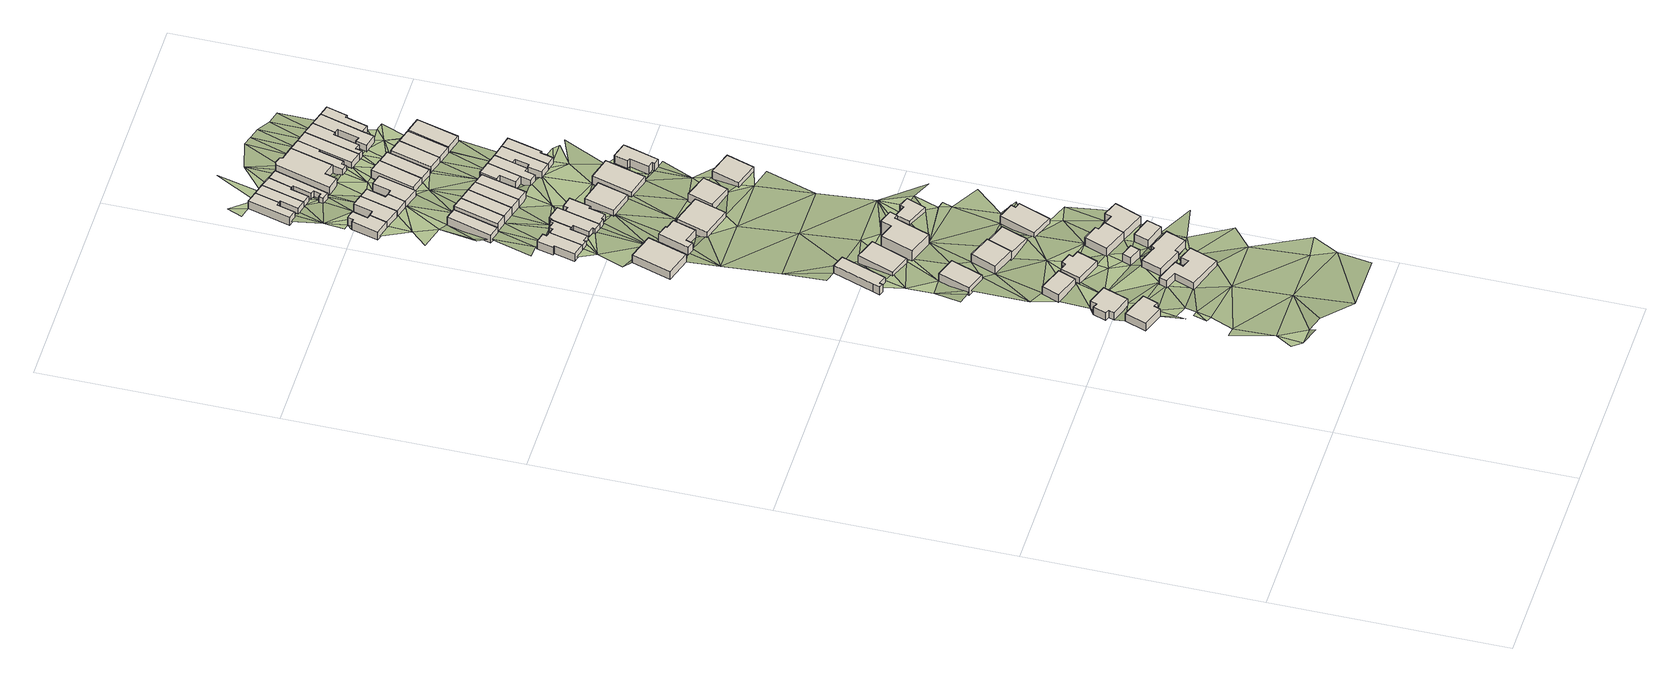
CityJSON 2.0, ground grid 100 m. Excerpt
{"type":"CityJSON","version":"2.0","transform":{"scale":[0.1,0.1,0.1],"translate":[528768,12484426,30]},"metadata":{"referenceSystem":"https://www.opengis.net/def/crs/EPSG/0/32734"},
"CityObjects":{
"building1":{"type":"Building","attributes":{"address":"5 Beatty Road University Estate Cape Town","building":"house","building:levels":1,"building_height":4.1,"plus_code":"4FRW3F62+QQW","ground_height":81.12,"roof_height":85.22},"geometry":[{"type":"Solid","lod":"1","boundaries":[[[[0,1,2,3]],[[1,4,5,2]],[[4,6,7,5]],[[6,8,9,7]],[[8,10,11,9]],[[10,0,3,11]],[[3,2,5,7,9,11]],[[10,8,6,4,1,0]]]]}]},
"building2":{"type":"Building","attributes":{"address":"3 Beatty Road University Estate Cape Town","building":"house","building:levels":1,"building_height":4.1,"plus_code":"4FRW3F62+VQ5","ground_height":79.48,"roof_height":83.58},"geometry":[{"type":"Solid","lod":"1","boundaries":[[[[12,13,14,15]],[[13,16,17,14]],[[16,18,19,17]],[[18,20,21,19]],[[20,22,23,21]],[[22,24,25,23]],[[24,26,27,25]],[[26,12,15,27]],[[15,14,17,19,21,23,25,27]],[[26,24,22,20,18,16,13,12]]]]}]},
"building3":{"type":"Building","attributes":{"address":"1 Beatty Road University Estate Cape Town","building":"house","building:levels":1,"building_height":4.1,"plus_code":"4FRW3F62+WRG","ground_height":76.83,"roof_height":80.93},"geometry":[{"type":"Solid","lod":"1","boundaries":[[[[28,29,30,31]],[[29,32,33,30]],[[32,34,35,33]],[[34,28,31,35]],[[31,30,33,35]],[[34,32,29,28]]]]}]},
"building4":{"type":"Building","attributes":{"address":"4 Haig Road University Estate Cape Town","building":"house","building:levels":1,"building_height":4.1,"plus_code":"4FRW3F62+PWV","ground_height":78.92,"roof_height":83.02},"geometry":[{"type":"Solid","lod":"1","boundaries":[[[[36,37,38,39]],[[37,40,41,38]],[[40,42,43,41]],[[42,44,45,43]],[[44,46,47,45]],[[46,48,49,47]],[[48,50,51,49]],[[50,52,53,51]],[[52,54,55,53]],[[54,36,39,55]],[[39,38,41,43,45,47,49,51,53,55]],[[54,52,50,48,46,44,42,40,37,36]]]]}]},
"building5":{"type":"Building","attributes":{"address":"39 Hackney Lane University Estate Cape Town","building":"house","building:levels":1,"building_height":4.1,"plus_code":"4FRW3F62+WV4","ground_height":76.83,"roof_height":80.93},"geometry":[{"type":"Solid","lod":"1","boundaries":[[[[56,57,58,59]],[[57,60,61,58]],[[60,62,63,61]],[[62,64,65,63]],[[64,66,67,65]],[[66,68,69,67]],[[68,70,71,69]],[[70,56,59,71]],[[59,58,61,63,65,67,69,71]],[[70,68,66,64,62,60,57,56]]]]}]},
"building6":{"type":"Building","attributes":{"address":"39 Ritchie Street University Estate Cape Town","building":"house","building:levels":1,"building_height":4.1,"plus_code":"4FRW3F72+3R8","ground_height":72.18,"roof_height":76.28},"geometry":[{"type":"Solid","lod":"1","boundaries":[[[[72,73,74,75]],[[73,76,77,74]],[[76,78,79,77]],[[78,72,75,79]],[[75,74,77,79]],[[78,76,73,72]]]]}]},
"building7":{"type":"Building","attributes":{"building":"garage","building:levels":1,"building_height":4.1,"plus_code":"4FRW3F62+RWP","ground_height":78.95,"roof_height":83.05},"geometry":[{"type":"Solid","lod":"1","boundaries":[[[[80,81,82,83]],[[81,84,85,82]],[[84,86,87,85]],[[86,80,83,87]],[[83,82,85,87]],[[86,84,81,80]]]]}]},
"building8":{"type":"Building","attributes":{"address":"2 Haig Road University Estate Cape Town","building":"house","building:levels":1,"building_height":4.1,"plus_code":"4FRW3F62+QWX","ground_height":78.92,"roof_height":83.02},"geometry":[{"type":"Solid","lod":"1","boundaries":[[[[88,89,90,91]],[[89,92,93,90]],[[92,94,95,93]],[[94,96,97,95]],[[96,98,99,97]],[[98,100,101,99]],[[100,102,103,101]],[[102,88,91,103]],[[91,90,93,95,97,99,101,103]],[[102,100,98,96,94,92,89,88]]]]}]},
"building9":{"type":"Building","attributes":{"address":"14 Selbourne Road University Estate Cape Town","building":"house","building:levels":1,"building_height":4.1,"plus_code":"4FRW3F72+6R7","ground_height":69.64,"roof_height":73.74},"geometry":[{"type":"Solid","lod":"1","boundaries":[[[[104,105,106,107]],[[105,108,109,106]],[[108,110,111,109]],[[110,112,113,111]],[[112,114,115,113]],[[114,116,117,115]],[[116,104,107,117]],[[107,106,109,111,113,115,117]],[[116,114,112,110,108,105,104]]]]}]},
"building10":{"type":"Building","attributes":{"address":"41 Ritchie Street University Estate Cape Town","building":"house","building:levels":1,"building_height":4.1,"plus_code":"4FRW3F72+2VQ","ground_height":74.14,"roof_height":78.24},"geometry":[{"type":"Solid","lod":"1","boundaries":[[[[118,119,120,121]],[[119,122,123,120]],[[122,124,125,123]],[[124,118,121,125]],[[121,120,123,125]],[[124,122,119,118]]]]}]},
"building11":{"type":"Building","attributes":{"address":"16 Selbourne Road University Estate Cape Town","building":"house","building:levels":1,"building_height":4.1,"plus_code":"4FRW3F72+5VJ","ground_height":68.85,"roof_height":72.95},"geometry":[{"type":"Solid","lod":"1","boundaries":[[[[126,127,128,129]],[[127,130,131,128]],[[130,132,133,131]],[[132,126,129,133]],[[129,128,131,133]],[[132,130,127,126]]]]}]},
"building12":{"type":"Building","attributes":{"address":"40 Hackney Lane University Estate Cape Town","building":"house","building:levels":1,"building_height":4.1,"plus_code":"4FRW3F62+VXJ","ground_height":77.82,"roof_height":81.92},"geometry":[{"type":"Solid","lod":"1","boundaries":[[[[134,135,136,137]],[[135,138,139,136]],[[138,140,141,139]],[[140,142,143,141]],[[142,144,145,143]],[[144,134,137,145]],[[137,136,139,141,143,145]],[[144,142,140,138,135,134]]]]}]},
"building13":{"type":"Building","attributes":{"address":"University Estate Cape Town","building":"house","building:levels":1,"building_height":4.1,"plus_code":"4FRW3F62+RXH","ground_height":77.82,"roof_height":81.92},"geometry":[{"type":"Solid","lod":"1","boundaries":[[[[146,147,148,149]],[[147,150,151,148]],[[150,152,153,151]],[[152,146,149,153]],[[149,148,151,153]],[[152,150,147,146]]]]}]},
"building14":{"type":"Building","attributes":{"address":"43 Ritchie Street University Estate Cape Town","building":"house","building:levels":1,"building_height":4.1,"plus_code":"4FRW3F72+2WG","ground_height":73.03,"roof_height":77.13},"geometry":[{"type":"Solid","lod":"1","boundaries":[[[[154,155,156,157]],[[155,158,159,156]],[[158,160,161,159]],[[160,154,157,161]],[[157,156,159,161]],[[160,158,155,154]]]]}]},
"building15":{"type":"Building","attributes":{"address":"Devonshire Street Woodstock Cape Town","building":"house","building:levels":1,"building_height":4.1,"plus_code":"4FRW3F72+FRR","ground_height":62.84,"roof_height":66.94},"geometry":[{"type":"Solid","lod":"1","boundaries":[[[[162,163,164,165]],[[163,166,167,164]],[[166,168,169,167]],[[168,162,165,169]],[[165,164,167,169]],[[168,166,163,162]]]]}]},
"building16":{"type":"Building","attributes":{"address":"42 Ritchie Street University Estate Cape Town","building":"house","building:levels":1,"building_height":4.1,"plus_code":"4FRW3F63+V2C","ground_height":77.82,"roof_height":81.92},"geometry":[{"type":"Solid","lod":"1","boundaries":[[[[134,144,145,137]],[[144,170,171,145]],[[170,172,173,171]],[[172,174,175,173]],[[174,176,177,175]],[[176,134,137,177]],[[137,145,171,173,175,177]],[[176,174,172,170,144,134]]]]}]},
"building17":{"type":"Building","attributes":{"address":"18 Selbourne Road University Estate Cape Town","building":"house","building:levels":2,"building_height":6.9,"plus_code":"4FRW3F72+5W6","ground_height":68.85,"roof_height":75.75},"geometry":[{"type":"Solid","lod":"1","boundaries":[[[[178,179,180,181]],[[179,182,183,180]],[[182,184,185,183]],[[184,186,187,185]],[[186,188,189,187]],[[188,190,191,189]],[[190,192,193,191]],[[192,178,181,193]],[[181,180,183,185,187,189,191,193]],[[192,190,188,186,184,182,179,178]]]]}]},
"building18":{"type":"Building","attributes":{"address":"45 Ritchie Street University Estate Cape Town","building":"house","building:levels":1,"building_height":4.1,"plus_code":"4FRW3F72+2X5","ground_height":73.03,"roof_height":77.13},"geometry":[{"type":"Solid","lod":"1","boundaries":[[[[194,195,196,197]],[[195,198,199,196]],[[198,200,201,199]],[[200,202,203,201]],[[202,204,205,203]],[[204,194,197,205]],[[197,196,199,201,203,205]],[[204,202,200,198,195,194]]]]}]},
"building19":{"type":"Building","attributes":{"address":"Devonshire Street Woodstock Cape Town","building":"house","building:levels":1,"building_height":4.1,"plus_code":"4FRW3F72+FVM","ground_height":61.88,"roof_height":65.98},"geometry":[{"type":"Solid","lod":"1","boundaries":[[[[206,207,208,209]],[[207,210,211,208]],[[210,212,213,211]],[[212,214,215,213]],[[214,216,217,215]],[[216,218,219,217]],[[218,220,221,219]],[[220,206,209,221]],[[209,208,211,213,215,217,219,221]],[[220,218,216,214,212,210,207,206]]]]}]},
"building20":{"type":"Building","attributes":{"address":"5 Devonshire Street Woodstock Cape Town","building":"semidetached_house","building:levels":1,"building_height":4.1,"plus_code":"4FRW3F72+JRM","ground_height":57.22,"roof_height":61.32},"geometry":[{"type":"Solid","lod":"1","boundaries":[[[[222,223,224,225]],[[223,226,227,224]],[[226,228,229,227]],[[228,230,231,229]],[[230,232,233,231]],[[232,234,235,233]],[[234,236,237,235]],[[236,222,225,237]],[[225,224,227,229,231,233,235,237]],[[236,234,232,230,228,226,223,222]]]]}]},
"building21":{"type":"Building","attributes":{"address":"20 Selbourne Road University Estate Cape Town","building":"house","building:levels":1,"building_height":4.1,"plus_code":"4FRW3F72+5XH","ground_height":67.83,"roof_height":71.93},"geometry":[{"type":"Solid","lod":"1","boundaries":[[[[238,239,240,241]],[[239,242,243,240]],[[242,244,245,243]],[[244,246,247,245]],[[246,248,249,247]],[[248,238,241,249]],[[241,240,243,245,247,249]],[[248,246,244,242,239,238]]]]}]},
"building22":{"type":"Building","attributes":{"address":"7 Devonshire Street Woodstock Cape Town","building":"semidetached_house","building:levels":1,"building_height":4.1,"plus_code":"4FRW3F72+MR5","ground_height":56.8,"roof_height":60.9},"geometry":[{"type":"Solid","lod":"1","boundaries":[[[[250,251,252,253]],[[251,254,255,252]],[[254,256,257,255]],[[256,258,259,257]],[[258,260,261,259]],[[260,262,263,261]],[[262,264,265,263]],[[264,266,267,265]],[[266,268,269,267]],[[268,270,271,269]],[[270,272,273,271]],[[272,250,253,273]],[[253,252,255,257,259,261,263,265,267,269,271,273]],[[272,270,268,266,264,262,260,258,256,254,251,250]]]]}]},
"building23":{"type":"Building","attributes":{"address":"10 Devonshire Street Woodstock Cape Town","building":"house","building:levels":1,"building_height":4.1,"plus_code":"4FRW3F72+FW7","ground_height":61.88,"roof_height":65.98},"geometry":[{"type":"Solid","lod":"1","boundaries":[[[[274,275,276,277]],[[275,278,279,276]],[[278,280,281,279]],[[280,274,277,281]],[[277,276,279,281]],[[280,278,275,274]]]]}]},
"building24":{"type":"Building","attributes":{"address":"9 Devonshire Street Woodstock Cape Town","building":"semidetached_house","building:levels":1,"building_height":4.1,"plus_code":"4FRW3F72+JVP","ground_height":56.8,"roof_height":60.9},"geometry":[{"type":"Solid","lod":"1","boundaries":[[[[282,283,284,285]],[[283,286,287,284]],[[286,288,289,287]],[[288,290,291,289]],[[290,262,263,291]],[[262,260,261,263]],[[260,292,293,261]],[[292,294,295,293]],[[294,296,297,295]],[[296,298,299,297]],[[298,282,285,299]],[[285,284,287,289,291,263,261,293,295,297,299]],[[298,296,294,292,260,262,290,288,286,283,282]]]]}]},
"building25":{"type":"Building","attributes":{"address":"33 Palmerston Road Woodstock Cape Town","building":"house","building:levels":1,"building_height":4.1,"plus_code":"4FRW3F72+QRH","ground_height":52.96,"roof_height":57.06},"geometry":[{"type":"Solid","lod":"1","boundaries":[[[[300,301,302,303]],[[301,304,305,302]],[[304,306,307,305]],[[306,300,303,307]],[[303,302,305,307]],[[306,304,301,300]]]]}]},
"building26":{"type":"Building","attributes":{"address":"11 Devonshire Street Woodstock Cape Town","building":"semidetached_house","building:levels":1,"building_height":4.1,"plus_code":"4FRW3F72+JWJ","ground_height":56.8,"roof_height":60.9},"geometry":[{"type":"Solid","lod":"1","boundaries":[[[[282,308,309,285]],[[308,310,311,309]],[[310,312,313,311]],[[312,314,315,313]],[[314,316,317,315]],[[316,318,319,317]],[[318,320,321,319]],[[320,322,323,321]],[[322,283,284,323]],[[283,282,285,284]],[[285,309,311,313,315,317,319,321,323,284]],[[283,322,320,318,316,314,312,310,308,282]]]]}]},
"building27":{"type":"Building","attributes":{"address":"26 Palmerston Road Woodstock Cape Town","building":"semidetached_house","building:levels":1,"building_height":4.1,"plus_code":"4FRW3F72+WRF","ground_height":50.91,"roof_height":55.01},"geometry":[{"type":"Solid","lod":"1","boundaries":[[[[324,325,326,327]],[[325,328,329,326]],[[328,330,331,329]],[[330,332,333,331]],[[332,334,335,333]],[[334,336,337,335]],[[336,338,339,337]],[[338,324,327,339]],[[327,326,329,331,333,335,337,339]],[[338,336,334,332,330,328,325,324]]]]}]},
"building28":{"type":"Building","attributes":{"address":"31 Palmerston Road Woodstock Cape Town","building":"house","building:levels":1,"building_height":4.1,"plus_code":"4FRW3F72+QVF","ground_height":54.78,"roof_height":58.88},"geometry":[{"type":"Solid","lod":"1","boundaries":[[[[340,341,342,343]],[[341,344,345,342]],[[344,346,347,345]],[[346,340,343,347]],[[343,342,345,347]],[[346,344,341,340]]]]}]},
"building29":{"type":"Building","attributes":{"address":"12 Devonshire Street Woodstock Cape Town","building":"house","building:levels":1,"building_height":4.1,"plus_code":"4FRW3F72+FX8","ground_height":61.09,"roof_height":65.19},"geometry":[{"type":"Solid","lod":"1","boundaries":[[[[348,349,350,351]],[[349,352,353,350]],[[352,354,355,353]],[[354,348,351,355]],[[351,350,353,355]],[[354,352,349,348]]]]}]},
"building30":{"type":"Building","attributes":{"address":"Palmerston Road Woodstock Cape Town","building":"house","building:levels":1,"building_height":4.1,"plus_code":"4FRW3F72+QV9","ground_height":54.78,"roof_height":58.88},"geometry":[{"type":"Solid","lod":"1","boundaries":[[[[356,340,343,357]],[[340,346,347,343]],[[346,358,359,347]],[[358,356,357,359]],[[357,343,347,359]],[[358,346,340,356]]]]}]},
"building31":{"type":"Building","attributes":{"address":"13 Devonshire Street Woodstock Cape Town","building":"house","building:levels":1,"building_height":4.1,"plus_code":"4FRW3F72+JW5","ground_height":56.8,"roof_height":60.9},"geometry":[{"type":"Solid","lod":"1","boundaries":[[[[360,361,362,363]],[[361,364,365,362]],[[364,366,367,365]],[[366,360,363,367]],[[363,362,365,367]],[[366,364,361,360]]]]}]},
"building32":{"type":"Building","attributes":{"address":"24 Palmerston Road Woodstock Cape Town","building":"semidetached_house","building:levels":1,"building_height":4.1,"plus_code":"4FRW3F72+WR9","ground_height":50.91,"roof_height":55.01},"geometry":[{"type":"Solid","lod":"1","boundaries":[[[[368,369,370,371]],[[369,372,373,370]],[[372,374,375,373]],[[374,324,327,375]],[[324,338,339,327]],[[338,368,371,339]],[[371,370,373,375,327,339]],[[338,324,374,372,369,368]]]]}]},
"building33":{"type":"Building","attributes":{"address":"29 Palmerston Road Woodstock Cape Town","building":"house","building:levels":1,"building_height":4.1,"plus_code":"4FRW3F72+QW7","ground_height":54.78,"roof_height":58.88},"geometry":[{"type":"Solid","lod":"1","boundaries":[[[[376,356,357,377]],[[356,358,359,357]],[[358,378,379,359]],[[378,376,377,379]],[[377,357,359,379]],[[378,358,356,376]]]]}]},
"building34":{"type":"Building","attributes":{"address":"22 Palmerston Road Woodstock Cape Town","building":"semidetached_house","building:levels":1,"building_height":4.1,"plus_code":"4FRW3F72+WVG","ground_height":50.72,"roof_height":54.82},"geometry":[{"type":"Solid","lod":"1","boundaries":[[[[380,381,382,383]],[[381,384,385,382]],[[384,386,387,385]],[[386,388,389,387]],[[388,390,391,389]],[[390,380,383,391]],[[383,382,385,387,389,391]],[[390,388,386,384,381,380]]]]}]},
"building35":{"type":"Building","attributes":{"address":"27 Palmerston Road Woodstock Cape Town","building":"house","building:levels":1,"building_height":4.1,"plus_code":"4FRW3F72+QW4","ground_height":54.78,"roof_height":58.88},"geometry":[{"type":"Solid","lod":"1","boundaries":[[[[376,378,379,377]],[[378,392,393,379]],[[392,394,395,393]],[[394,376,377,395]],[[377,379,393,395]],[[394,392,378,376]]]]}]},
"building36":{"type":"Building","attributes":{"address":"60 Balfour Street Woodstock Cape Town","building":"house","building:levels":1,"building_height":4.1,"plus_code":"4FRW3F82+3RH","ground_height":46.73,"roof_height":50.83},"geometry":[{"type":"Solid","lod":"1","boundaries":[[[[396,397,398,399]],[[397,400,401,398]],[[400,402,403,401]],[[402,404,405,403]],[[404,406,407,405]],[[406,396,399,407]],[[399,398,401,403,405,407]],[[406,404,402,400,397,396]]]]}]},
"building37":{"type":"Building","attributes":{"address":"14 Devonshire Street Woodstock Cape Town","building":"house","building:levels":1,"building_height":4.1,"plus_code":"4FRW3F73+C2X","ground_height":60.41,"roof_height":64.51},"geometry":[{"type":"Solid","lod":"1","boundaries":[[[[408,409,410,411]],[[409,412,413,410]],[[412,414,415,413]],[[414,408,411,415]],[[411,410,413,415]],[[414,412,409,408]]]]}]},
"building38":{"type":"Building","attributes":{"address":"15 Devonshire Street Woodstock Cape Town","building":"house","building:levels":1,"building_height":4.1,"plus_code":"4FRW3F73+H2R","ground_height":56.36,"roof_height":60.46},"geometry":[{"type":"Solid","lod":"1","boundaries":[[[[416,417,418,419]],[[417,420,421,418]],[[420,422,423,421]],[[422,416,419,423]],[[419,418,421,423]],[[422,420,417,416]]]]}]},
"building39":{"type":"Building","attributes":{"address":"20 Palmerston Road Woodstock Cape Town","building":"semidetached_house","building:levels":1,"building_height":4.1,"plus_code":"4FRW3F72+VWR","ground_height":50.72,"roof_height":54.82},"geometry":[{"type":"Solid","lod":"1","boundaries":[[[[380,390,391,383]],[[390,424,425,391]],[[424,426,427,425]],[[426,428,429,427]],[[428,430,431,429]],[[430,380,383,431]],[[383,391,425,427,429,431]],[[430,428,426,424,390,380]]]]}]},
"building40":{"type":"Building","attributes":{"address":"62 Balfour Street Woodstock Cape Town","building":"house","building:levels":1,"building_height":4.1,"plus_code":"4FRW3F82+3VF","ground_height":46.73,"roof_height":50.83},"geometry":[{"type":"Solid","lod":"1","boundaries":[[[[406,404,405,407]],[[404,432,433,405]],[[432,434,435,433]],[[434,436,437,435]],[[436,438,439,437]],[[438,406,407,439]],[[407,405,433,435,437,439]],[[438,436,434,432,404,406]]]]}]},
"building41":{"type":"Building","attributes":{"address":"25 Palmerston Road Woodstock Cape Town","building":"house","building:levels":1,"building_height":4.1,"plus_code":"4FRW3F72+QX3","ground_height":54.42,"roof_height":58.52},"geometry":[{"type":"Solid","lod":"1","boundaries":[[[[440,441,442,443]],[[441,444,445,442]],[[444,446,447,445]],[[446,448,449,447]],[[448,450,451,449]],[[450,440,443,451]],[[443,442,445,447,449,451]],[[450,448,446,444,441,440]]]]}]},
"building42":{"type":"Building","attributes":{"address":"64 Balfour Street Woodstock Cape Town","building":"house","building:levels":1,"building_height":4.1,"plus_code":"4FRW3F82+3V8","ground_height":46.67,"roof_height":50.77},"geometry":[{"type":"Solid","lod":"1","boundaries":[[[[452,453,454,455]],[[453,456,457,454]],[[456,458,459,457]],[[458,460,461,459]],[[460,462,463,461]],[[462,452,455,463]],[[455,454,457,459,461,463]],[[462,460,458,456,453,452]]]]}]},
"building43":{"type":"Building","attributes":{"address":"23 Palmerston Road Woodstock Cape Town","building":"house","building:levels":1,"building_height":4.1,"plus_code":"4FRW3F72+PXW","ground_height":54.42,"roof_height":58.52},"geometry":[{"type":"Solid","lod":"1","boundaries":[[[[464,440,443,465]],[[440,450,451,443]],[[450,466,467,451]],[[466,468,469,467]],[[468,470,471,469]],[[470,472,473,471]],[[472,474,475,473]],[[474,464,465,475]],[[465,443,451,467,469,471,473,475]],[[474,472,470,468,466,450,440,464]]]]}]},
"building44":{"type":"Building","attributes":{"address":"66 Palmerston Road Woodstock Cape Town","building":"house","building:levels":1,"building_height":4.1,"plus_code":"4FRW3F82+2VQ","ground_height":46.67,"roof_height":50.77},"geometry":[{"type":"Solid","lod":"1","boundaries":[[[[462,460,461,463]],[[460,476,477,461]],[[476,478,479,477]],[[478,480,481,479]],[[480,482,483,481]],[[482,484,485,483]],[[484,486,487,485]],[[486,488,489,487]],[[488,490,491,489]],[[490,462,463,491]],[[463,461,477,479,481,483,485,487,489,491]],[[490,488,486,484,482,480,478,476,460,462]]]]}]},
"building45":{"type":"Building","attributes":{"address":"17 Devonshire Street Woodstock Cape Town","building":"semidetached_house","building:levels":1,"building_height":4.1,"plus_code":"4FRW3F73+H2H","ground_height":58.36,"roof_height":62.46},"geometry":[{"type":"Solid","lod":"1","boundaries":[[[[492,493,494,495]],[[493,496,497,494]],[[496,498,499,497]],[[498,500,501,499]],[[500,502,503,501]],[[502,504,505,503]],[[504,506,507,505]],[[506,508,509,507]],[[508,492,495,509]],[[495,494,497,499,501,503,505,507,509]],[[508,506,504,502,500,498,496,493,492]]]]}]},
"building46":{"type":"Building","attributes":{"address":"18 Palmerston Road Woodstock Cape Town","building":"semidetached_house","building:levels":1,"building_height":4.1,"plus_code":"4FRW3F72+WW5","ground_height":50.72,"roof_height":54.82},"geometry":[{"type":"Solid","lod":"1","boundaries":[[[[510,511,512,513]],[[511,514,515,512]],[[514,516,517,515]],[[516,510,513,517]],[[513,512,515,517]],[[516,514,511,510]]]]}]},
"building47":{"type":"Building","attributes":{"address":"21 Palmerston Road Woodstock Cape Town","building":"house","building:levels":1,"building_height":4.1,"plus_code":"4FRW3F73+P2M","ground_height":54.42,"roof_height":58.52},"geometry":[{"type":"Solid","lod":"1","boundaries":[[[[518,464,465,519]],[[464,474,475,465]],[[474,520,521,475]],[[520,522,523,521]],[[522,524,525,523]],[[524,526,527,525]],[[526,528,529,527]],[[528,518,519,529]],[[519,465,475,521,523,525,527,529]],[[528,526,524,522,520,474,464,518]]]]}]},
"building48":{"type":"Building","attributes":{"address":"16 Palmerston Road Woodstock Cape Town","building":"semidetached_house","building:levels":1,"building_height":4.1,"plus_code":"4FRW3F72+WX3","ground_height":50.51,"roof_height":54.61},"geometry":[{"type":"Solid","lod":"1","boundaries":[[[[530,531,532,533]],[[531,534,535,532]],[[534,536,537,535]],[[536,530,533,537]],[[533,532,535,537]],[[536,534,531,530]]]]}]},
"building49":{"type":"Building","attributes":{"address":"68 Balfour Street Cape Town","building":"house","building:levels":1,"building_height":4.1,"plus_code":"4FRW3F82+2WP","ground_height":48.74,"roof_height":52.84},"geometry":[{"type":"Solid","lod":"1","boundaries":[[[[538,539,540,541]],[[539,542,543,540]],[[542,544,545,543]],[[544,546,547,545]],[[546,548,549,547]],[[548,550,551,549]],[[550,552,553,551]],[[552,554,555,553]],[[554,538,541,555]],[[541,540,543,545,547,549,551,553,555]],[[554,552,550,548,546,544,542,539,538]]]]}]},
"building50":{"type":"Building","attributes":{"address":"19 Palmerston Road Woodstock Cape Town","building":"house","building:levels":1,"building_height":4.1,"plus_code":"4FRW3F73+P2P","ground_height":54.42,"roof_height":58.52},"geometry":[{"type":"Solid","lod":"1","boundaries":[[[[556,518,519,557]],[[518,528,529,519]],[[528,558,559,529]],[[558,560,561,559]],[[560,562,563,561]],[[562,564,565,563]],[[564,556,557,565]],[[557,519,529,559,561,563,565]],[[564,562,560,558,528,518,556]]]]}]},
"building51":{"type":"Building","attributes":{"address":"14 Palmerston Road Woodstock Cape Town","building":"semidetached_house","building:levels":1,"building_height":4.1,"plus_code":"4FRW3F73+V2R","ground_height":50.51,"roof_height":54.61},"geometry":[{"type":"Solid","lod":"1","boundaries":[[[[566,567,568,569]],[[567,570,571,568]],[[570,572,573,571]],[[572,566,569,573]],[[569,568,571,573]],[[572,570,567,566]]]]}]},
"building52":{"type":"Building","attributes":{"address":"70 Balfour Street Woodstock Cape Town","building":"house","building:levels":1,"building_height":4.1,"plus_code":"4FRW3F82+2X6","ground_height":48.61,"roof_height":52.71},"geometry":[{"type":"Solid","lod":"1","boundaries":[[[[574,575,576,577]],[[575,578,579,576]],[[578,580,581,579]],[[580,582,583,581]],[[582,584,585,583]],[[584,586,587,585]],[[586,588,589,587]],[[588,590,591,589]],[[590,574,577,591]],[[577,576,579,581,583,585,587,589,591]],[[590,588,586,584,582,580,578,575,574]]]]}]},
"building53":{"type":"Building","attributes":{"address":"12 Palmerston Road Woodstock Cape Town","building":"semidetached_house","building:levels":1,"building_height":4.1,"plus_code":"4FRW3F73+V2P","ground_height":50.51,"roof_height":54.61},"geometry":[{"type":"Solid","lod":"1","boundaries":[[[[567,566,569,568]],[[566,592,593,569]],[[592,594,595,593]],[[594,567,568,595]],[[568,569,593,595]],[[594,592,566,567]]]]}]},
"building54":{"type":"Building","attributes":{"address":"72 Balfour Street Woodstock Cape Town","building":"house","building:levels":1,"building_height":4.1,"plus_code":"4FRW3F82+2X4","ground_height":48.61,"roof_height":52.71},"geometry":[{"type":"Solid","lod":"1","boundaries":[[[[590,588,589,591]],[[588,596,597,589]],[[596,598,599,597]],[[598,600,601,599]],[[600,590,591,601]],[[591,589,597,599,601]],[[600,598,596,588,590]]]]}]},
"building55":{"type":"Building","attributes":{"address":"10 Palmerston Road Woodstock Cape Town","building":"semidetached_house","building:levels":1,"building_height":4.1,"plus_code":"4FRW3F73+V3C","ground_height":50.51,"roof_height":54.61},"geometry":[{"type":"Solid","lod":"1","boundaries":[[[[602,603,604,605]],[[603,606,607,604]],[[606,608,609,607]],[[608,602,605,609]],[[605,604,607,609]],[[608,606,603,602]]]]}]},
"building56":{"type":"Building","attributes":{"address":"74 Balfour Street Woodstock Cape Town","building":"house","building:levels":1,"building_height":4.1,"plus_code":"4FRW3F73+X2R","ground_height":48.61,"roof_height":52.71},"geometry":[{"type":"Solid","lod":"1","boundaries":[[[[600,598,599,601]],[[598,610,611,599]],[[610,612,613,611]],[[612,614,615,613]],[[614,616,617,615]],[[616,618,619,617]],[[618,620,621,619]],[[620,600,601,621]],[[601,599,611,613,615,617,619,621]],[[620,618,616,614,612,610,598,600]]]]}]},
"building57":{"type":"Building","attributes":{"address":"76 Balfour Street Woodstock Cape Town","building":"house","building:levels":1,"building_height":4.1,"plus_code":"4FRW3F73+X2X","ground_height":48.61,"roof_height":52.71},"geometry":[{"type":"Solid","lod":"1","boundaries":[[[[622,620,621,623]],[[620,618,619,621]],[[618,624,625,619]],[[624,626,627,625]],[[626,628,629,627]],[[628,630,631,629]],[[630,632,633,631]],[[632,634,635,633]],[[634,622,623,635]],[[623,621,619,625,627,629,631,633,635]],[[634,632,630,628,626,624,618,620,622]]]]}]},
"building58":{"type":"Building","attributes":{"address":"78 Balfour Street Woodstock Cape Town","building":"house","building:levels":1,"building_height":4.1,"plus_code":"4FRW3F83+23F","ground_height":48.61,"roof_height":52.71},"geometry":[{"type":"Solid","lod":"1","boundaries":[[[[636,622,623,637]],[[622,634,635,623]],[[634,638,639,635]],[[638,640,641,639]],[[640,642,643,641]],[[642,636,637,643]],[[637,623,635,639,641,643]],[[642,640,638,634,622,636]]]]}]},
"terrain1":{"type":"TINRelief","geometry":[{"type":"CompositeSurface","lod":"1","boundaries":[[[644,645,646]],[[647,644,646]],[[648,647,646]],[[649,650,644]],[[651,644,647]],[[649,644,651]],[[652,651,647]],[[653,654,655]],[[655,656,653]],[[657,6,658]],[[652,659,651]],[[6,657,10]],[[649,660,654]],[[8,6,10]],[[24,1,661]],[[10,657,662]],[[661,1,0]],[[655,654,660]],[[18,16,663]],[[660,649,651]],[[18,663,13]],[[16,13,663]],[[662,655,664]],[[665,10,662]],[[665,0,10]],[[660,664,655]],[[666,661,0]],[[662,664,665]],[[666,12,661]],[[667,668,13]],[[12,667,13]],[[659,669,651]],[[670,668,671]],[[666,0,665]],[[664,672,665]],[[673,660,651]],[[12,674,667]],[[669,659,675]],[[676,664,660]],[[677,678,679]],[[666,680,12]],[[122,670,671]],[[670,681,682]],[[12,683,674]],[[677,679,682]],[[667,674,70]],[[666,684,685]],[[651,669,673]],[[680,666,685]],[[683,12,81]],[[81,12,680]],[[681,670,122]],[[70,28,667]],[[76,677,682]],[[671,28,686]],[[676,660,687]],[[76,688,677]],[[683,689,674]],[[684,690,691]],[[691,690,692]],[[66,28,70]],[[693,685,684]],[[687,660,673]],[[671,686,122]],[[694,695,688]],[[66,70,68]],[[696,695,694]],[[684,691,693]],[[80,683,81]],[[686,28,66]],[[697,694,688]],[[84,81,680]],[[698,689,683]],[[80,698,683]],[[37,693,691]],[[699,84,680]],[[119,681,122]],[[688,76,700]],[[37,676,687]],[[686,66,64]],[[60,689,698]],[[700,697,688]],[[673,669,701]],[[64,62,60]],[[119,702,681]],[[698,80,86]],[[100,693,102]],[[84,699,703]],[[37,102,693]],[[124,122,686]],[[687,673,701]],[[697,704,694]],[[76,702,705]],[[84,703,150]],[[86,84,150]],[[64,706,686]],[[707,104,708]],[[64,60,706]],[[698,706,60]],[[76,705,700]],[[86,144,698]],[[694,704,116]],[[37,709,102]],[[88,150,703]],[[687,710,37]],[[150,147,86]],[[708,104,116]],[[686,711,124]],[[147,144,86]],[[709,37,710]],[[712,702,119]],[[88,102,709]],[[706,713,686]],[[150,88,714]],[[705,702,712]],[[711,686,713]],[[709,714,88]],[[190,700,705]],[[712,119,118]],[[144,147,170]],[[715,116,704]],[[132,700,190]],[[134,138,135]],[[116,716,708]],[[170,147,146]],[[138,717,706]],[[718,708,716]],[[713,706,717]],[[711,713,160]],[[132,715,704]],[[714,709,719]],[[134,174,138]],[[720,166,718]],[[202,712,118]],[[174,134,176]],[[160,202,118]],[[138,174,717]],[[716,116,715]],[[190,186,132]],[[720,718,721]],[[202,160,713]],[[722,713,717]],[[715,132,186]],[[168,723,162]],[[190,188,186]],[[166,720,168]],[[724,721,718]],[[725,179,712]],[[723,168,726]],[[174,727,717]],[[718,716,728]],[[172,727,174]],[[727,722,717]],[[728,724,718]],[[168,720,729]],[[730,712,202]],[[731,726,732]],[[725,712,733]],[[179,725,182]],[[721,214,734]],[[735,202,200]],[[214,721,724]],[[736,732,726]],[[182,725,238]],[[184,182,238]],[[737,733,712]],[[715,186,738]],[[739,726,168]],[[740,737,712]],[[730,740,712]],[[200,198,195]],[[736,726,741]],[[202,735,730]],[[738,716,715]],[[742,735,200]],[[741,743,736]],[[739,741,726]],[[738,186,184]],[[200,195,742]],[[724,274,214]],[[744,230,228]],[[745,746,744]],[[220,218,216]],[[248,246,238]],[[729,747,168]],[[738,184,238]],[[748,739,168]],[[749,724,728]],[[216,214,274]],[[226,223,228]],[[739,750,741]],[[741,750,751]],[[752,730,735]],[[748,168,753]],[[228,223,754]],[[729,220,747]],[[755,741,751]],[[756,744,228]],[[757,220,216]],[[246,738,238]],[[758,750,739]],[[759,737,740]],[[716,760,728]],[[759,740,730]],[[754,223,761]],[[733,737,762]],[[763,751,750]],[[744,756,745]],[[216,274,757]],[[228,754,764]],[[765,745,766]],[[747,753,168]],[[733,762,244]],[[246,244,738]],[[760,716,738]],[[757,747,220]],[[767,764,754]],[[766,768,765]],[[228,764,769]],[[769,756,228]],[[244,762,738]],[[274,280,757]],[[766,745,301]],[[764,262,288]],[[262,290,288]],[[770,771,768]],[[772,753,773]],[[774,749,728]],[[280,749,775]],[[764,288,769]],[[766,301,768]],[[773,753,747]],[[776,738,762]],[[777,778,770]],[[775,749,779]],[[780,757,280]],[[760,774,728]],[[747,781,773]],[[288,358,769]],[[773,781,782]],[[783,747,757]],[[780,280,775]],[[320,283,322]],[[286,283,320]],[[286,784,288]],[[785,757,780]],[[777,770,786]],[[779,749,774]],[[366,781,747]],[[288,378,358]],[[787,770,768]],[[330,334,332]],[[783,757,785]],[[320,784,286]],[[784,378,288]],[[788,789,330]],[[787,768,301]],[[318,781,366]],[[784,320,318]],[[328,325,324]],[[788,330,328]],[[787,786,770]],[[787,301,790]],[[328,324,374]],[[774,791,779]],[[328,372,788]],[[328,374,372]],[[788,792,793]],[[784,794,378]],[[760,795,774]],[[780,796,785]],[[788,797,792]],[[354,798,780]],[[779,791,799]],[[318,366,416]],[[783,785,800]],[[779,799,354]],[[340,801,790]],[[802,788,372]],[[790,803,787]],[[791,774,804]],[[805,797,788]],[[784,318,806]],[[796,780,798]],[[807,794,784]],[[366,800,416]],[[805,788,802]],[[785,416,800]],[[792,797,808]],[[354,799,798]],[[801,340,356]],[[801,803,790]],[[792,808,809]],[[806,318,416]],[[797,810,808]],[[807,784,806]],[[369,811,372]],[[812,794,807]],[[794,812,813]],[[396,814,815]],[[384,381,380]],[[811,802,372]],[[801,356,376]],[[794,813,394]],[[802,816,805]],[[508,796,798]],[[799,414,798]],[[380,430,428]],[[805,816,817]],[[818,812,807]],[[548,369,384]],[[819,803,801]],[[428,384,380]],[[396,406,814]],[[813,812,820]],[[811,369,548]],[[821,796,504]],[[508,504,796]],[[816,822,817]],[[376,823,801]],[[824,822,816]],[[492,508,798]],[[825,807,806]],[[376,394,823]],[[803,819,426]],[[801,826,819]],[[394,813,823]],[[822,824,827]],[[506,504,508]],[[817,822,828]],[[821,829,796]],[[798,830,492]],[[821,504,502]],[[384,428,831]],[[817,828,832]],[[548,384,833]],[[825,806,472]],[[470,825,472]],[[416,834,806]],[[821,502,500]],[[835,828,822]],[[823,836,801]],[[829,821,500]],[[833,384,831]],[[524,472,806]],[[801,836,826]],[[829,834,416]],[[831,428,426]],[[511,426,819]],[[498,829,500]],[[811,548,837]],[[806,834,838]],[[472,524,474]],[[524,522,474]],[[831,426,511]],[[823,839,836]],[[438,840,406]],[[520,474,522]],[[831,841,833]],[[496,829,498]],[[842,838,834]],[[823,440,843]],[[841,552,833]],[[843,839,823]],[[837,548,546]],[[844,831,511]],[[845,841,831]],[[554,552,841]],[[845,831,844]],[[438,462,846]],[[847,834,829]],[[848,849,842]],[[850,842,834]],[[511,510,844]],[[570,836,839]],[[851,440,464]],[[852,849,848]],[[848,842,853]],[[843,440,851]],[[462,837,846]],[[854,845,855]],[[544,837,546]],[[845,844,855]],[[852,848,856]],[[850,853,842]],[[570,536,836]],[[852,856,564]],[[857,844,510]],[[846,837,544]],[[464,858,851]],[[844,859,855]],[[510,536,860]],[[542,846,544]],[[860,857,510]],[[464,518,861]],[[858,464,861]],[[859,862,855]],[[542,539,538]],[[860,536,863]],[[570,864,536]],[[865,866,860]],[[863,865,860]],[[867,846,542]],[[858,594,851]],[[863,536,864]],[[864,570,567]],[[542,538,867]],[[868,865,863]],[[603,594,858]],[[616,865,868]],[[869,863,864]],[[594,864,567]],[[868,870,618]],[[871,538,590]],[[618,616,868]],[[594,603,864]],[[867,538,871]],[[864,872,869]],[[870,624,618]],[[873,874,869]],[[875,864,603]],[[873,869,872]],[[876,590,600]],[[864,875,872]],[[871,590,876]],[[600,620,877]],[[600,877,876]],[[622,878,620]],[[878,877,620]]]}]}
},
"vertices":[
[167,815,354],[53,857,354],[53,857,395],[167,815,395],[19,766,354],[19,766,395],[112,732,354],[112,732,395],[122,758,354],[122,758,395],[143,750,354],[143,750,395],
[189,982,338],[101,1012,338],[101,1012,378],[189,982,378],[92,984,338],[92,984,378],[71,992,338],[71,992,378],[51,935,338],[51,935,378],[70,929,338],[70,929,378],[62,904,338],[62,904,378],[152,874,338],[152,874,378],
[263,1184,311],[159,1223,311],[159,1223,352],[263,1184,352],[130,1148,311],[130,1148,352],[235,1109,311],[235,1109,352],
[457,596,332],[501,714,332],[501,714,373],[457,596,373],[439,737,332],[439,737,373],[427,702,332],[427,702,373],[394,714,332],[394,714,373],[408,751,332],[408,751,373],[307,788,332],[307,788,373],[295,754,332],[295,754,373],[345,735,332],[345,735,373],[313,649,332],[313,649,373],
[243,1094,311],[354,1053,311],[354,1053,352],[243,1094,352],[386,1141,311],[386,1141,352],[356,1152,311],[356,1152,352],[362,1168,311],[362,1168,352],[312,1186,311],[312,1186,352],[305,1168,311],[305,1168,352],[275,1179,311],[275,1179,352],
[207,1479,264],[257,1616,264],[257,1616,305],[207,1479,305],[173,1646,264],[173,1646,305],[123,1509,264],[123,1509,305],
[399,962,332],[385,924,332],[385,924,373],[399,962,373],[439,904,332],[439,904,373],[453,943,332],[453,943,373],
[568,829,332],[470,865,332],[470,865,373],[568,829,373],[464,851,332],[464,851,373],[385,880,332],[385,880,373],[354,795,332],[354,795,373],[467,754,332],[467,754,373],[472,769,332],[472,769,373],[537,745,332],[537,745,373],
[135,2061,239],[73,1886,239],[73,1886,280],[135,2061,280],[62,1855,239],[62,1855,280],[80,1849,239],[80,1849,280],[85,1861,239],[85,1861,280],[121,1849,239],[121,1849,280],[189,2042,239],[189,2042,280],
[390,1508,284],[291,1546,284],[291,1546,325],[390,1508,325],[249,1437,284],[249,1437,325],[349,1399,284],[349,1399,325],
[222,1987,231],[164,1831,231],[164,1831,272],[222,1987,272],[255,1798,231],[255,1798,272],[313,1953,231],[313,1953,272],
[563,1078,321],[523,1093,321],[523,1093,362],[563,1078,362],[528,1107,321],[528,1107,362],[460,1131,321],[460,1131,362],[422,1032,321],[422,1032,362],[529,992,321],[529,992,362],
[619,921,321],[531,950,321],[531,950,362],[619,921,362],[510,888,321],[510,888,362],[598,859,321],[598,859,362],
[390,1508,273],[349,1399,273],[349,1399,314],[390,1508,314],[444,1363,273],[444,1363,314],[485,1473,273],[485,1473,314],
[55,2857,171],[1,2689,171],[1,2689,212],[55,2857,212],[112,2653,171],[112,2653,212],[166,2821,171],[166,2821,212],
[634,951,321],[634,951,362],[679,1066,321],[679,1066,362],[613,1092,321],[613,1092,362],[602,1063,321],[602,1063,362],
[381,1742,231],[437,1897,231],[437,1897,300],[381,1742,300],[454,1891,231],[454,1891,300],[466,1923,231],[466,1923,300],[406,1944,231],[406,1944,300],[389,1897,231],[389,1897,300],[323,1921,231],[323,1921,300],[272,1781,231],[272,1781,300],
[578,1305,273],[630,1444,273],[630,1444,314],[578,1305,314],[605,1451,273],[605,1451,314],[612,1471,273],[612,1471,314],[542,1497,273],[542,1497,314],[483,1342,273],[483,1342,314],
[207,2792,162],[164,2659,162],[164,2659,202],[207,2792,202],[192,2650,162],[192,2650,202],[201,2678,162],[201,2678,202],[266,2658,162],[266,2658,202],[297,2756,162],[297,2756,202],[253,2769,162],[253,2769,202],[256,2776,162],[256,2776,202],
[115,3076,115],[151,3220,115],[151,3220,156],[115,3076,156],[130,3224,115],[130,3224,156],[134,3242,115],[134,3242,156],[89,3253,115],[89,3253,156],[71,3183,115],[71,3183,156],[80,3181,115],[80,3181,156],[57,3092,115],[57,3092,156],
[494,1907,221],[470,1844,221],[470,1844,262],[494,1907,262],[565,1808,221],[565,1808,262],[596,1889,221],[596,1889,262],[551,1906,221],[551,1906,262],[544,1888,221],[544,1888,262],
[115,3076,111],[144,3069,111],[144,3069,152],[115,3076,152],[146,3078,111],[146,3078,152],[175,3071,111],[175,3071,152],[194,3147,111],[194,3147,152],[204,3144,111],[204,3144,152],[226,3233,111],[226,3233,152],[214,3235,111],[214,3235,152],[211,3221,111],[211,3221,152],[180,3229,111],[180,3229,152],[176,3213,111],[176,3213,152],[151,3220,111],[151,3220,152],
[308,2745,162],[266,2610,162],[266,2610,202],[308,2745,202],[394,2570,162],[394,2570,202],[437,2705,162],[437,2705,202],
[252,3043,111],[291,3193,111],[291,3193,152],[252,3043,152],[300,3228,111],[300,3228,152],[236,3244,111],[236,3244,152],[232,3231,111],[232,3231,152],[216,3140,111],[216,3140,152],[198,3070,111],[198,3070,152],[222,3063,111],[222,3063,152],[219,3051,111],[219,3051,152],
[222,3626,72],[173,3640,72],[173,3640,113],[222,3626,113],[118,3448,72],[118,3448,113],[167,3434,72],[167,3434,113],
[282,3036,111],[282,3036,152],[284,3044,111],[284,3044,152],[311,3037,111],[311,3037,152],[329,3106,111],[329,3106,152],[340,3103,111],[340,3103,152],[363,3195,111],[363,3195,152],[314,3207,111],[314,3207,152],[309,3188,111],[309,3188,152],
[126,3941,52],[109,3945,52],[109,3945,93],[126,3941,93],[128,4012,52],[128,4012,93],[91,4022,52],[91,4022,93],[84,3996,52],[84,3996,93],[71,4000,52],[71,4000,93],[38,3885,52],[38,3885,93],[104,3867,52],[104,3867,93],
[273,3611,90],[222,3626,90],[222,3626,132],[273,3611,132],[167,3434,90],[167,3434,132],[218,3421,90],[218,3421,132],
[465,2742,154],[429,2635,154],[429,2635,195],[465,2742,195],[532,2600,154],[532,2600,195],[568,2707,154],[568,2707,195],
[327,3596,90],[327,3596,132],[272,3405,90],[272,3405,132],
[341,3009,111],[441,2981,111],[441,2981,152],[341,3009,152],[477,3110,111],[477,3110,152],[377,3138,111],[377,3138,152],
[176,3844,52],[221,4005,52],[221,4005,93],[176,3844,93],[170,4019,52],[170,4019,93],[147,3937,52],[147,3937,93],
[376,3582,90],[376,3582,132],[324,3390,90],[324,3390,132],
[262,3904,50],[244,3910,50],[244,3910,91],[262,3904,91],[269,3992,50],[269,3992,91],[221,4005,50],[221,4005,91],[176,3844,50],[176,3844,91],[239,3827,50],[239,3827,91],
[374,3376,90],[374,3376,132],[424,3568,90],[424,3568,132],
[122,4433,10],[72,4251,10],[72,4251,51],[122,4433,51],[109,4241,10],[109,4241,51],[130,4317,10],[130,4317,51],[145,4314,10],[145,4314,51],[173,4418,10],[173,4418,51],
[622,2687,147],[584,2568,147],[584,2568,188],[622,2687,188],[686,2535,147],[686,2535,188],[724,2654,147],[724,2654,188],
[512,3143,106],[464,2970,106],[464,2970,147],[512,3143,147],[564,2943,106],[564,2943,147],[612,3116,106],[612,3116,147],
[310,3804,50],[310,3804,91],[353,3965,50],[353,3965,91],[303,3978,50],[303,3978,91],[283,3900,50],[283,3900,91],
[153,4311,10],[153,4311,51],[131,4232,10],[131,4232,51],[173,4222,10],[173,4222,51],[223,4405,10],[223,4405,51],
[497,3563,87],[438,3579,87],[438,3579,128],[497,3563,128],[418,3505,87],[418,3505,128],[439,3499,87],[439,3499,128],[420,3429,87],[420,3429,128],[457,3419,87],[457,3419,128],
[223,4405,9],[173,4222,9],[173,4222,50],[223,4405,50],[210,4212,9],[210,4212,50],[231,4291,9],[231,4291,50],[241,4288,9],[241,4288,50],[271,4390,9],[271,4390,50],
[547,3549,87],[547,3549,128],[445,3375,87],[445,3375,128],[480,3365,87],[480,3365,128],[492,3409,87],[492,3409,128],[508,3404,87],[508,3404,128],[526,3469,87],[526,3469,128],
[252,4285,9],[252,4285,50],[228,4206,9],[228,4206,50],[245,4201,9],[245,4201,50],[236,4169,9],[236,4169,50],[218,4174,9],[218,4174,50],[213,4154,9],[213,4154,50],[247,4144,9],[247,4144,50],[317,4377,9],[317,4377,50],
[652,2913,126],[692,3053,126],[692,3053,167],[652,2913,167],[696,3066,126],[696,3066,167],[629,3085,126],[629,3085,167],[612,3026,126],[612,3026,167],[625,3022,126],[625,3022,167],[601,2939,126],[601,2939,167],[628,2931,126],[628,2931,167],[625,2921,126],[625,2921,167],
[438,3986,50],[377,4004,50],[377,4004,91],[438,3986,91],[323,3819,50],[323,3819,91],[383,3801,50],[383,3801,91],
[604,3536,87],[604,3536,128],[543,3465,87],[543,3465,128],[529,3406,87],[529,3406,128],[516,3406,87],[516,3406,128],[501,3346,87],[501,3346,128],[553,3333,87],[553,3333,128],
[438,3986,48],[383,3801,48],[383,3801,89],[438,3986,89],[440,3783,48],[440,3783,89],[494,3970,48],[494,3970,89],
[435,4345,30],[375,4360,30],[375,4360,71],[435,4345,71],[369,4373,30],[369,4373,71],[344,4381,30],[344,4381,71],[328,4376,30],[328,4376,71],[259,4139,30],[259,4139,71],[315,4126,30],[315,4126,71],[330,4177,30],[330,4177,71],[384,4161,30],[384,4161,71],
[654,3524,87],[654,3524,128],[593,3324,87],[593,3324,128],[607,3380,87],[607,3380,128],[616,3377,87],[616,3377,128],[632,3440,87],[632,3440,128],
[518,3764,48],[568,3941,48],[568,3941,89],[518,3764,89],[506,3959,48],[506,3959,89],[458,3781,48],[458,3781,89],
[435,4345,29],[384,4161,29],[384,4161,70],[435,4345,70],[372,4118,29],[372,4118,70],[397,4111,29],[397,4111,70],[402,4129,29],[402,4129,70],[418,4125,29],[418,4125,70],[448,4233,29],[448,4233,70],[457,4231,29],[457,4231,70],[485,4331,29],[485,4331,70],
[581,3746,48],[581,3746,89],[631,3924,48],[631,3924,89],
[418,4093,29],[418,4093,70],[473,4077,29],[473,4077,70],[538,4317,29],[538,4317,70],
[703,3904,48],[635,3923,48],[635,3923,89],[703,3904,89],[585,3745,48],[585,3745,89],[653,3726,48],[653,3726,89],
[493,4071,29],[493,4071,70],[500,4099,29],[500,4099,70],[524,4092,29],[524,4092,70],[555,4204,29],[555,4204,70],[568,4200,29],[568,4200,70],[596,4300,29],[596,4300,70],
[654,4283,29],[654,4283,70],[587,4196,29],[587,4196,70],[561,4103,29],[561,4103,70],[540,4110,29],[540,4110,70],[527,4062,29],[527,4062,70],[587,4047,29],[587,4047,70],[600,4099,29],[600,4099,70],
[699,4270,29],[699,4270,70],[635,4090,29],[635,4090,70],[662,4183,29],[662,4183,70],[673,4180,29],[673,4180,70],
[98,255,381],[54,184,381],[85,145,381],[163,140,381],[147,111,403],[105,436,367],[65,440,367],[347,255,370],[215,112,403],[122,546,367],[147,535,367],[162,597,367],[139,602,367],[130,671,354],[112,629,367],[347,5,391],[347,505,357],[152,874,354],[184,649,354],[98,1005,338],[313,649,346],[295,754,346],[307,788,346],[235,1109,332],[130,1148,317],[640,157,358],[98,1255,317],[159,1223,317],[345,735,346],[596,255,358],[243,1094,332],[596,5,381],[457,596,357],[100,1644,264],[52,1525,292],[98,1510,292],[385,880,346],[207,1479,292],[123,1509,292],[347,1005,332],[408,751,346],[354,795,346],[347,1255,311],[596,505,343],[98,1760,264],[354,1053,332],[394,714,346],[439,737,346],[427,702,346],[467,754,346],[121,1849,264],[80,1849,264],[85,1861,264],[164,1831,264],[422,1032,332],[464,851,346],[255,1798,257],[700,266,358],[257,1616,284],[470,865,346],[222,1987,239],[272,1781,257],[460,1131,332],[85,2077,239],[98,2260,217],[596,755,332],[686,583,343],[444,1363,311],[381,1742,257],[483,1342,300],[598,859,332],[347,2010,231],[347,2260,207],[596,1255,300],[98,2510,195],[766,787,314],[164,2659,171],[192,2650,171],[578,1305,300],[54,2895,138],[266,2610,185],[470,1844,257],[98,3010,138],[671,1271,300],[347,2510,185],[207,2792,171],[611,1710,246],[57,3092,138],[115,3076,138],[565,1808,246],[201,2678,171],[596,1510,273],[144,3069,138],[594,1763,246],[596,2010,221],[219,3051,138],[596,1760,246],[175,3071,138],[677,1469,273],[146,3078,138],[98,3260,115],[118,3448,94],[44,3265,115],[341,3009,132],[252,3043,132],[394,2570,185],[198,3070,138],[204,3144,115],[706,1632,273],[282,3036,132],[180,3229,115],[194,3147,115],[167,3434,94],[347,2760,162],[222,3063,138],[626,1752,246],[596,2260,197],[176,3213,115],[632,1870,246],[216,3140,115],[214,3235,115],[93,3499,94],[98,3510,94],[211,3221,115],[139,3663,72],[218,3421,94],[98,3760,72],[36,3692,72],[284,3044,132],[311,3037,132],[596,2510,175],[429,2635,162],[725,1837,234],[104,3867,72],[38,3885,72],[532,2600,175],[465,2742,162],[340,3103,132],[329,3106,132],[441,2981,132],[347,3260,111],[464,2970,132],[176,3844,72],[239,3827,70],[75,4114,52],[66,4026,52],[222,3626,94],[584,2568,175],[109,4241,32],[72,4251,32],[374,3376,111],[688,2484,175],[564,2943,126],[131,4232,32],[596,2760,154],[622,2687,154],[477,3110,126],[347,3760,70],[213,4154,32],[310,3804,70],[686,2535,175],[173,4222,32],[501,3346,106],[445,3375,111],[145,4314,32],[130,4317,32],[153,4311,32],[247,4144,30],[420,3429,90],[418,3505,90],[98,4510,10],[72,4446,10],[218,4174,32],[210,4212,32],[457,3419,90],[323,3819,70],[439,3499,90],[596,3010,126],[228,4206,30],[438,3579,90],[236,4169,30],[480,3365,106],[383,3801,70],[245,4201,30],[241,4288,30],[612,3116,126],[685,2904,126],[347,4010,50],[231,4291,30],[315,4126,50],[596,3260,106],[252,4285,30],[440,3783,70],[317,4377,30],[553,3333,106],[458,3781,70],[273,4600,9],[372,4118,50],[593,3324,106],[518,3764,67],[418,4093,50],[397,4111,50],[347,4510,9],[726,3313,104],[626,3356,106],[607,3380,106],[688,3323,106],[581,3746,67],[616,3377,106],[665,3345,106],[402,4129,50],[418,4125,50],[648,3436,87],[473,4077,48],[585,3745,67],[457,4231,30],[493,4071,48],[653,3726,67],[448,4233,30],[527,4062,48],[596,4010,48],[524,4092,48],[500,4099,48],[472,4543,9],[540,4110,48],[587,4047,48],[561,4103,48],[514,4530,9],[648,4053,48],[635,4090,48],[600,4099,48],[684,4043,48],[567,4515,9],[619,4481,9],[676,4465,9]
]}
